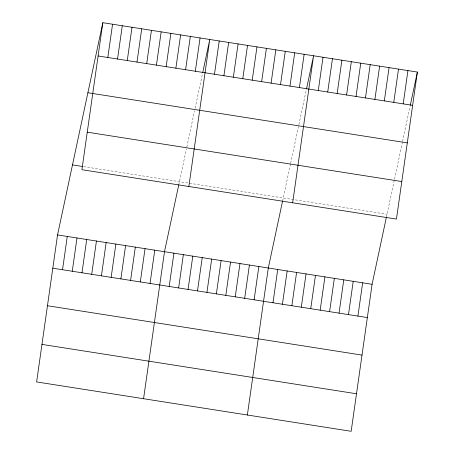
<?xml version="1.0" encoding="UTF-8"?>
<svg xmlns="http://www.w3.org/2000/svg" width="454" height="454" viewBox="0 0 454 454"><rect width="100%" height="100%" fill="white"/><g stroke="black" fill="none" stroke-linecap="round" stroke-linejoin="round"><path stroke-width="0.34" stroke-dasharray="2.27 1.7" d="M178.768 184.801L186.424 148.929M186.81 147.113L194.573 110.731M195.101 108.268L202.575 73.253M282.57 201.094L290.481 164.007M290.611 163.406L298.505 126.416M298.897 124.561L306.371 89.546M386.365 217.387L394.276 180.3M394.537 179.092L402.301 142.709M402.562 141.478L410.172 105.833M83.604 166.629L387.035 214.26"/><path stroke-width="0.68" d="M102.837 22.7L81.913 169.711L396.456 219.078L417.374 72.067L102.837 22.7L57.545 234.922L36.626 381.933L351.163 431.3L372.087 284.289L386.365 217.387M62.533 269.727L67.266 236.449M72.254 271.254L76.993 237.975M107.819 57.505L112.558 24.227M81.975 272.78L86.714 239.496M117.541 59.031L122.279 25.753M91.697 274.307L96.435 241.023M127.268 60.558L132 27.28M101.424 275.833L106.157 242.549M136.989 62.085L141.722 28.806M111.145 277.354L115.878 244.076M146.71 63.611L151.443 30.327M120.866 278.881L125.599 245.603M156.431 65.138L161.17 31.854M130.587 280.407L135.326 247.129M166.153 66.664L170.891 33.38M140.309 281.934L145.047 248.656M175.874 68.185L180.613 34.907M150.03 283.461L154.769 250.182M185.601 69.712L190.334 36.434M143.566 398.714L164.49 251.709L178.768 184.801M195.322 71.238L200.055 37.96M169.189 286.468L173.927 253.19M188.858 186.498L209.776 39.487L202.705 72.629M178.626 287.95L183.365 254.671M214.481 74.246L219.214 40.968M188.064 289.431L192.797 256.152M223.913 75.727L228.651 42.449M197.501 290.912L202.234 257.634M233.35 77.208L238.089 43.93M206.933 292.393L211.672 259.115M242.788 78.69L247.526 45.411M216.371 293.874L221.109 260.59M252.225 80.171L256.958 46.893M225.808 295.355L230.547 262.072M261.657 81.652L266.396 48.374M235.246 296.837L239.979 263.553M271.095 83.133L275.833 49.855M244.678 298.318L249.416 265.034M280.532 84.614L285.271 51.336M254.115 299.799L258.854 266.515M289.97 86.095L294.703 52.817M247.368 415.007L268.291 267.996L282.57 201.094M299.407 87.577L304.14 54.298M272.99 302.761L277.723 269.477M292.654 202.785L313.578 55.78L306.507 88.916M282.428 304.242L287.161 270.959M318.277 90.539L323.015 57.261M291.86 305.724L296.598 272.44M327.714 92.02L332.447 58.742M301.297 307.205L306.036 273.921M337.152 93.501L341.885 60.223M310.735 308.686L315.468 275.402M346.584 94.982L351.322 61.704M320.172 310.167L324.905 276.883M356.021 96.464L360.76 63.185M329.604 311.648L334.343 278.364M365.459 97.945L370.197 64.667M339.042 313.129L343.78 279.846M374.896 99.426L379.629 66.148M348.479 314.611L353.218 281.327M384.334 100.907L389.067 67.629M357.917 316.092L362.65 282.808M393.766 102.388L398.504 69.104M403.203 103.87L407.942 70.586M410.303 105.209L417.374 72.067M98.098 55.978L412.641 105.351M87.889 92.735L407.3 142.879M87.253 132.176L401.796 181.549M72.492 164.887L82.214 166.414M57.545 234.922L372.087 284.289M52.812 268.201L367.348 317.573M47.466 305.729L362.008 355.102M41.967 344.399L356.509 393.771"/></g></svg>
